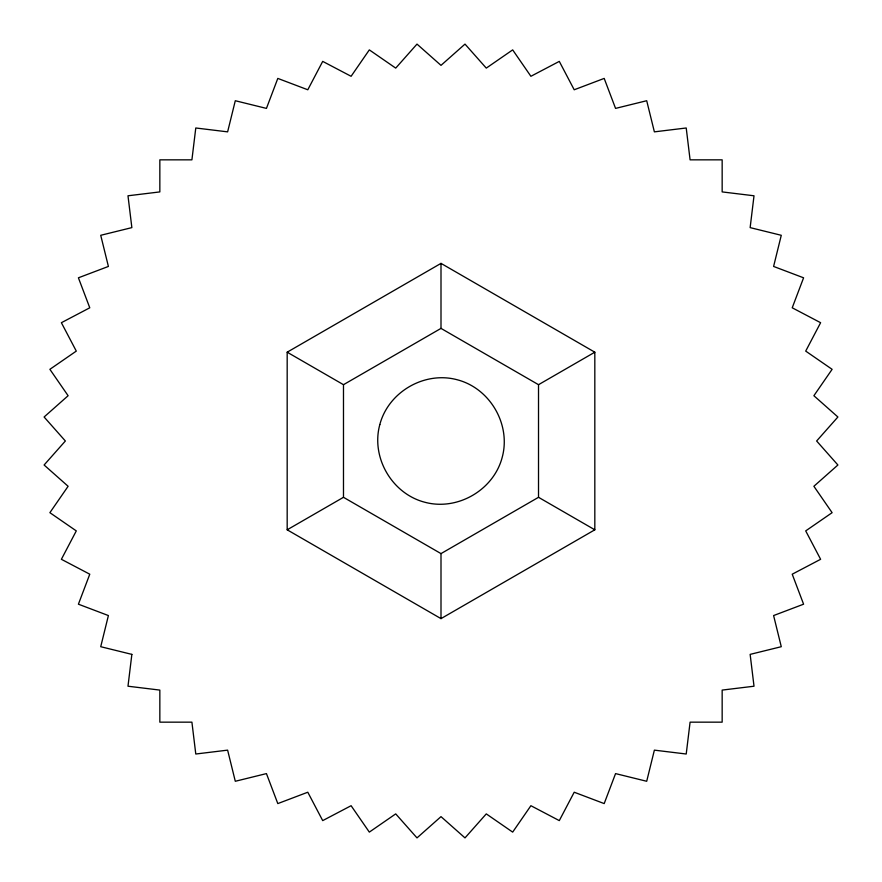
<?xml version="1.0" encoding="UTF-8"?>
<svg xmlns="http://www.w3.org/2000/svg" width="882" height="882" viewBox="0 0 882 882"><rect width="100%" height="100%" fill="white"/><g stroke="black" fill="none" stroke-linecap="round" stroke-linejoin="round"><path stroke-width="1.32" d="M287.179 352.194L441 263.376L594.821 352.194L594.821 529.806L441 618.624L287.179 529.806L287.179 352.194L343.484 384.695L343.484 497.305L441 553.609L538.516 497.305L538.516 384.695L441 328.391L343.484 384.695M287.179 529.806L343.484 497.305M538.516 384.695L594.821 352.194M538.516 497.305L594.821 529.806M441 263.376L441 328.391M441 553.609L441 618.624M131.859 654.378L127.989 686.218L159.84 690.088L159.84 722.16L191.912 722.16L195.782 754.011L227.622 750.141L235.296 781.276L266.441 773.602L277.808 803.59L307.796 792.223L322.702 820.613L351.102 805.707L369.326 832.112L395.72 813.888L416.999 837.9L441 816.633L465.001 837.9L486.28 813.888L512.674 832.112L530.898 805.707L559.298 820.613L574.204 792.223L604.192 803.59L615.559 773.602L646.704 781.276L654.378 750.141L686.218 754.011L690.088 722.16L722.16 722.16L722.16 690.088L754.011 686.218L750.141 654.378L781.276 646.704L773.602 615.559L803.59 604.192L792.223 574.204L820.613 559.298L805.707 530.898L832.112 512.674L813.888 486.28L837.9 465.001L816.633 441L837.9 416.999L813.888 395.72L832.112 369.326L805.707 351.102L820.613 322.702L792.223 307.796L803.59 277.808L773.602 266.441L781.276 235.296L750.141 227.622L754.011 195.782L722.16 191.912L722.16 159.84L690.088 159.84L686.218 127.989L654.378 131.859L646.704 100.724L615.559 108.398L604.192 78.41L574.204 89.777L559.298 61.387L530.898 76.293L512.674 49.888L486.28 68.112L465.001 44.1L441 65.367L416.999 44.1L395.72 68.112L369.326 49.888L351.102 76.293L322.702 61.387L307.796 89.777L277.808 78.41L266.441 108.398L235.296 100.724L227.622 131.859L195.782 127.989L191.912 159.84L159.84 159.84L159.84 191.912L127.989 195.782L131.859 227.622L100.724 235.296L108.398 266.441L78.41 277.808L89.777 307.796L61.387 322.702L76.293 351.102L49.888 369.326L68.112 395.72L44.1 416.999L65.367 441L44.1 465.001L68.112 486.28L49.888 512.674L76.293 530.898L61.387 559.298L89.777 574.204L78.41 604.192L108.398 615.559L100.724 646.704L131.859 654.378M379.811 424.606C370.837 457.295 391.806 493.611 424.606 502.189C457.295 511.163 493.611 490.194 502.189 457.394C511.163 424.705 490.194 388.389 457.394 379.811C424.705 370.837 388.389 391.806 379.811 424.606"/></g></svg>
